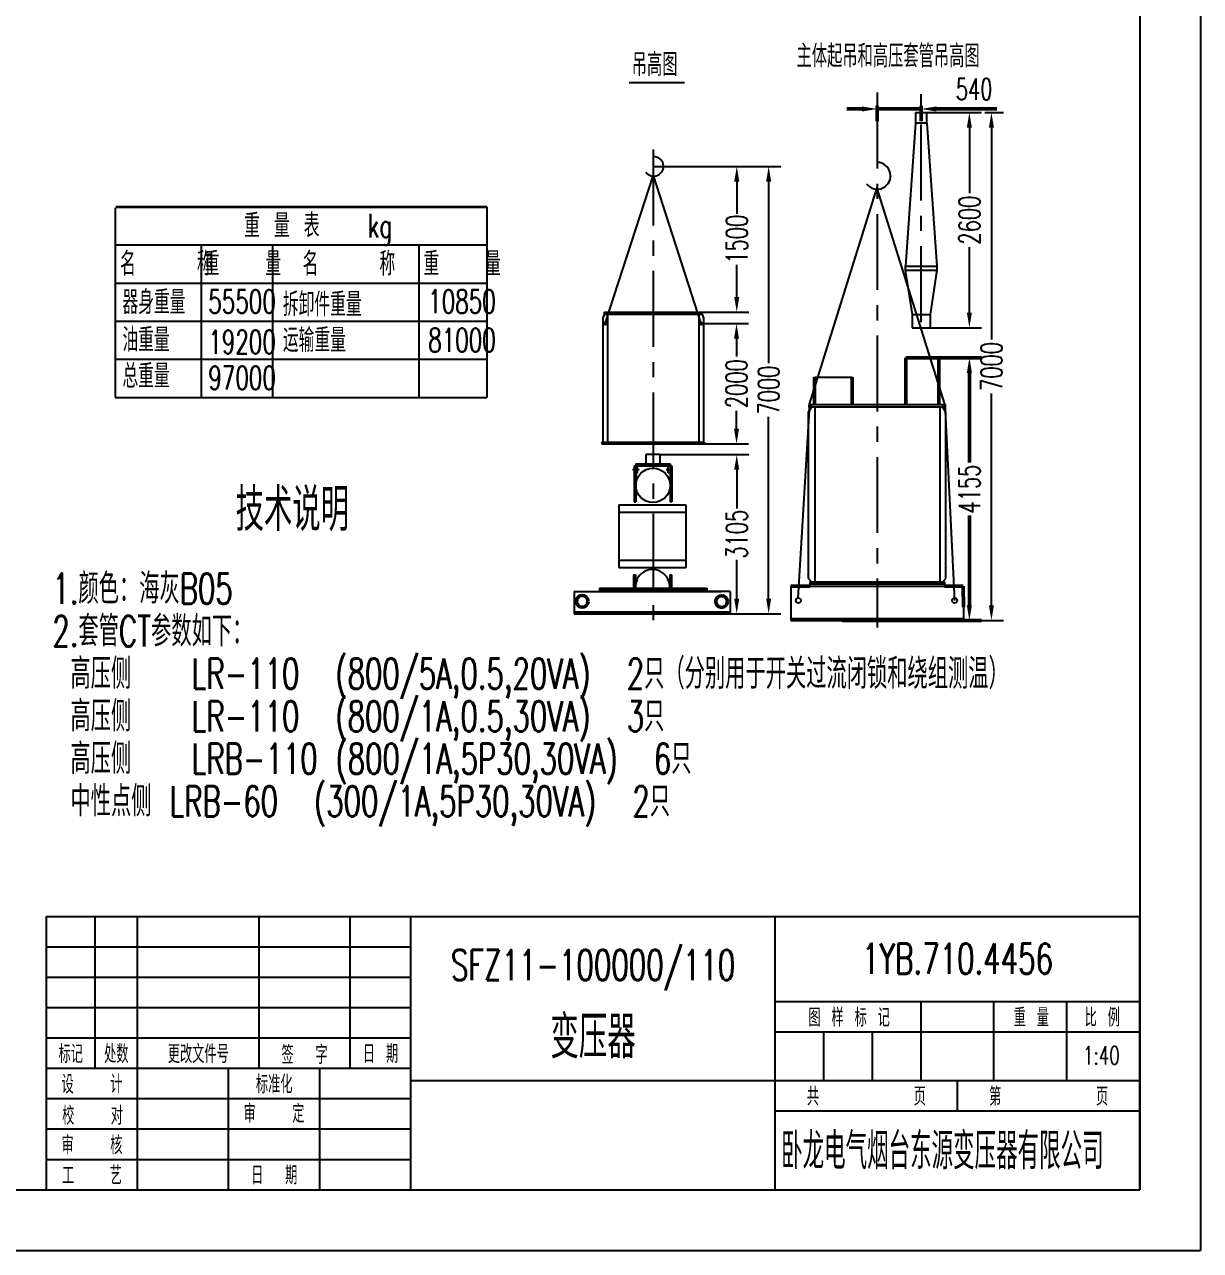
# Model space of a CAD drawing. Header units: millimetres. Extents: x -1000 to 22760, y -400 to 16400.
# Drawn here: x 15016 to 22760, y -400 to 7672 of the extents above; entities that cross this region are included whole.
import ezdxf
from ezdxf.enums import TextEntityAlignment as Align

# ---------------------------------------------------------------- set-up
doc = ezdxf.new("R2010")
doc.units = ezdxf.units.MM
doc.header["$LTSCALE"] = 400
doc.linetypes.add('CENTER', pattern=[2, 1.25, -0.25, 0.25, -0.25])
for name, color, linetype, lineweight in [('0粗实线层', 7, 'Continuous', 50), ('2中心线层', 1, 'CENTER', 25), ('5文字层', 6, 'Continuous', 25), ('6标注层', 3, 'Continuous', 25), ('tablist', 3, 'Continuous', 25), ('轮廓线', 7, 'Continuous', 35)]:
    doc.layers.add(name, color=color, linetype=linetype, lineweight=lineweight)
doc.layers.add('4', color=2, linetype='Continuous')
doc.layers.add('图框层', color=7, linetype='Continuous')
doc.styles.add('PC_TEXTSTYLE', font='txt.shx', dxfattribs={"width": 0.67, "bigfont": 'hztxt.shx'})
doc.styles.get("Standard").update_dxf_attribs({"font": 'txt.shx', "width": 0.67, "bigfont": 'hztxt.shx'})
doc.styles.add('TH_GBDIM', font='txt.shx', dxfattribs={"width": 0.67, "bigfont": 'hztxt.shx'})
doc.dimstyles.new('TH_GBDIM', dxfattribs={"dimscale": 40, "dimtxt": 3.5, "dimasz": 2.5, "dimexe": 2, "dimexo": 0, "dimgap": 1.5, "dimtad": 0, "dimtoh": 1, "dimdec": 1, "dimdsep": 46, "dimtxsty": 'TH_GBDIM', "dimcen": 2.5, "dimclrd": 3, "dimclre": 3, "dimclrt": 6, "dimadec": 0, "dimazin": 2, "dimtfac": 0.714286, "dimtdec": 1, "dimtmove": 0, "dimatfit": 3, "dimfxl": 0, "dimtzin": 0, "dimlwd": -1, "dimlwe": -1, "dimarcsym": 0})

# ---------------------------------------------------------------- blocks, each defined once
blk = doc.blocks.new('*D212')
at = {"layer": '0粗实线层', "color": 3}
for p, q in [((7808, 13841.6), (7808, 7342.3)), ((20557.9, 12055.6), (21920.6, 12055.6)), ((21840.6, 11955.6), (21840.6, 10522.6)), ((21840.6, 8740.7), (21840.6, 10173.6)), ((343, 8644.3), (343, 7342.3)), ((19489.9, 8640.7), (21920.6, 8640.7)), ((443, 7422.3), (3812.1, 7422.3)), ((7708, 7422.3), (4179.9, 7422.3))]:
    blk.add_line(p, q, dxfattribs=at)
for points in [[(21823.9, 11955.6), (21857.2, 11955.6), (21840.6, 12055.6)], [(21823.9, 8740.7), (21857.2, 8740.7), (21840.6, 8640.7)], [(443, 7439), (443, 7405.6), (343, 7422.3)], [(7708, 7439), (7708, 7405.6), (7808, 7422.3)]]:
    blk.add_solid(points, dxfattribs=at)
at = {"layer": 'Defpoints', "color": 0}
for p in [(7808, 13841.6), (20557.9, 12055.6), (343, 8644.3), (19489.9, 8640.7), (21840.6, 8640.7), (7808, 7422.3)]:
    blk.add_point(p, dxfattribs=at)
at = {"layer": '0粗实线层', "color": 6, "insert": (21840.6, 10348.1), "char_height": 140, "attachment_point": 5, "rotation": 90, "style": 'TH_GBDIM'}
blk.add_mtext('3415', dxfattribs=at)
at = {"layer": '0粗实线层', "color": 6, "insert": (3996, 7422.3), "char_height": 140, "attachment_point": 5, "style": 'TH_GBDIM'}
blk.add_mtext('7465', dxfattribs=at)
blk = doc.blocks.new('PC_TITLE_BLOCK')
for p, q in [((-180, 45), (0, 45)), ((-180, 0), (-180, 45)), ((-180, 0), (-180, 45)), ((-120, 0), (-120, 45)), ((-60, 0), (-60, 45)), ((0, 0), (0, 45)), ((-60, 31), (0, 31)), ((-36, 18), (-36, 31)), ((-24, 18), (-24, 31)), ((-12, 18), (-12, 31)), ((-180, 25), (-120, 25)), ((-60, 26), (0, 26)), ((-52, 18), (-52, 26)), ((-44, 18), (-44, 26)), ((-180, 20), (-120, 20)), ((-165, 0), (-165, 20)), ((-150, 0), (-150, 20)), ((-135, 0), (-135, 20)), ((-120, 18), (0, 18)), ((-30, 13), (-30, 18)), ((-60, 13), (0, 13)), ((-180, 0), (0, 0))]:
    blk.add_line(p, q)
at = {"layer": 'tablist'}
for p, q in [((-172, 20), (-172, 45)), ((-165, 20), (-165, 45)), ((-145, 20), (-145, 45)), ((-130, 20), (-130, 45)), ((-180, 40), (-120, 40)), ((-180, 35), (-120, 35)), ((-180, 30), (-120, 30)), ((-180, 15), (-120, 15)), ((-180, 10), (-120, 10)), ((-180, 5), (-120, 5))]:
    blk.add_line(p, q, dxfattribs=at)
at = {"layer": '5文字层', "style": 'PC_TEXTSTYLE', "width": 0.67}
for s, p in [(' 图 样 标 记 ', (-47.85, 28.5)), ('重 量 ', (-16.96, 28.5)), ('比 例 ', (-5.27, 28.5)), ('标记', (-176, 22.5)), ('处数', (-168.5, 22.5)), (' 更改文件号 ', (-155, 22.5)), (' 签  字 ', (-137.51, 22.37)), (' 日 期 ', (-125, 22.5)), (' 设   计 ', (-172.5, 17.5)), ('标准化', (-142.5, 17.5)), ('共        页', (-45, 15.5)), ('第        页', (-15, 15.5)), (' 审   定 ', (-142.53, 12.68)), (' 校   对 ', (-172.4, 12.37)), (' 审   核 ', (-172.5, 7.5)), ('工   艺', (-172.5, 2.5)), (' 日  期 ', (-142.5, 2.5))]:
    blk.add_text(s, height=3, dxfattribs=at).set_placement(p, align=Align.MIDDLE)
at = {"layer": '5文字层', "style": 'PC_TEXTSTYLE', "width": 0.59}
blk.add_text('卧龙电气烟台东源变压器有限公司', height=6, dxfattribs=at).set_placement((-59.05, 3.37))
at = {"layer": '5文字层', "style": 'PC_TEXTSTYLE', "flags": 8}
for tag, height, width, p, p2 in [('图样代号', 5, 2.728421, (-60, 35.53), (0, 35.53)), ('产品型号', 5, 2.435539, (-116.78, 34.48), (-63.22, 34.48)), ('图样名称', 7, 1.728753, (-116.78, 21.63), (-63.22, 21.63)), ('标记', 3, 1.111132, (-59.64, 20.48), (-52.41, 20.48)), ('重量', 3, 1.344696, (-22.5, 20.51), (-13.65, 20.51)), ('比例', 3, 1.315752, (-10.53, 20.62), (-2.09, 20.62)), ('设计', 3, 1.933057, (-163.77, 15.96), (-151.09, 15.96)), ('标准化', 3, 1.279083, (-133.59, 16.11), (-120.98, 16.11)), ('共几页', 3, 0.59737, (-48.16, 13.91), (-42.35, 13.91)), ('第几页', 3, 0.636296, (-18.19, 13.91), (-12.01, 13.91)), ('校对', 3, 1.90084, (-163.77, 10.99), (-151.09, 10.99)), ('审定', 3, 1.919656, (-133.8, 11.12), (-121.11, 11.12)), ('审核', 3, 1.94076, (-163.87, 5.89), (-151.09, 5.89)), ('工艺', 3, 1.999826, (-163.87, 0.92), (-151.09, 0.92)), ('日期', 3, 1.986335, (-134.08, 0.92), (-121.11, 0.92))]:
    blk.add_attdef(tag, text='', height=height, dxfattribs=dict(at, width=width)).set_placement(p, p2, align=Align.FIT)
at = {"layer": '5文字层', "style": 'PC_TEXTSTYLE', "width": 2.514026, "flags": 8}
blk.add_attdef('材料标记', text='', height=5, rotation=0.4655, dxfattribs=at).set_placement((-117.65, 6.59), (-62.48, 7.04), align=Align.FIT)
blk = doc.blocks.new('*D275')
at = {"color": 3}
for p, q in [((20957, 7093.1), (21318, 7093.1)), ((21238, 6993.1), (21238, 6562.9)), ((21238, 5775.8), (21238, 6206)), ((20979.1, 5675.8), (21318, 5675.8))]:
    blk.add_line(p, q, dxfattribs=at)
for points in [[(21221.4, 6993.1), (21254.7, 6993.1), (21238, 7093.1)], [(21221.4, 5775.8), (21254.7, 5775.8), (21238, 5675.8)]]:
    blk.add_solid(points, dxfattribs=at)
at = {"layer": 'Defpoints', "color": 0}
for p in [(20957, 7093.1), (20979.1, 5675.8), (21238, 5675.8)]:
    blk.add_point(p, dxfattribs=at)
at = {"color": 6, "insert": (21238, 6384.5), "char_height": 140, "attachment_point": 5, "rotation": 90, "style": 'TH_GBDIM'}
blk.add_mtext('2600{}{}', dxfattribs=at)
blk = doc.blocks.new('*D276')
at = {"color": 3}
for p, q in [((21340.9, 7093.1), (21463.1, 7093.1)), ((21383.1, 6993.1), (21383.1, 5597.9)), ((21383.1, 3848.2), (21383.1, 5243.4)), ((21002.6, 3748.2), (21463.1, 3748.2))]:
    blk.add_line(p, q, dxfattribs=at)
for points in [[(21366.4, 6993.1), (21399.7, 6993.1), (21383.1, 7093.1)], [(21366.4, 3848.2), (21399.7, 3848.2), (21383.1, 3748.2)]]:
    blk.add_solid(points, dxfattribs=at)
at = {"layer": 'Defpoints', "color": 0}
for p in [(21340.9, 7093.1), (21002.6, 3748.2), (21383.1, 3748.2)]:
    blk.add_point(p, dxfattribs=at)
at = {"color": 6, "insert": (21383.1, 5420.7), "char_height": 140, "attachment_point": 5, "rotation": 90, "style": 'TH_GBDIM'}
blk.add_mtext('7000{}{}', dxfattribs=at)
blk = doc.blocks.new('*D278')
at = {"layer": '0粗实线层', "color": 3}
for p, q in [((21037, 5478.8), (21318, 5478.8)), ((21238, 5378.8), (21238, 4788)), ((21238, 3848.2), (21238, 4439)), ((20400.9, 3748.2), (21318, 3748.2))]:
    blk.add_line(p, q, dxfattribs=at)
for points in [[(21221.4, 5378.8), (21254.7, 5378.8), (21238, 5478.8)], [(21221.4, 3848.2), (21254.7, 3848.2), (21238, 3748.2)]]:
    blk.add_solid(points, dxfattribs=at)
at = {"layer": 'Defpoints', "color": 0}
for p in [(21037, 5478.8), (20400.9, 3748.2), (21238, 3748.2)]:
    blk.add_point(p, dxfattribs=at)
at = {"layer": '0粗实线层', "color": 6, "insert": (21238, 4613.5), "char_height": 140, "attachment_point": 5, "rotation": 90, "style": 'TH_GBDIM'}
blk.add_mtext('4155{}{}', dxfattribs=at)
blk = doc.blocks.new('*D279')
at = {"layer": '0粗实线层', "color": 3}
for p, q in [((20531, 7116.4), (20431, 7116.4)), ((20631, 7138), (20631, 7036.4)), ((20631, 7116.4), (20920.1, 7116.4)), ((20920.1, 7138), (20920.1, 7036.4)), ((21020.1, 7116.4), (21418.4, 7116.4))]:
    blk.add_line(p, q, dxfattribs=at)
for points in [[(20531, 7133.1), (20531, 7099.7), (20631, 7116.4)], [(21020.1, 7133.1), (21020.1, 7099.7), (20920.1, 7116.4)]]:
    blk.add_solid(points, dxfattribs=at)
at = {"layer": 'Defpoints', "color": 0}
for p in [(20631, 7138), (20920.1, 7138), (20920.1, 7116.4)]:
    blk.add_point(p, dxfattribs=at)
at = {"layer": '0粗实线层', "color": 6, "insert": (21269.3, 7246.4), "char_height": 140, "attachment_point": 5, "style": 'TH_GBDIM'}
blk.add_mtext('540{}{}', dxfattribs=at)
blk = doc.blocks.new('*D277')
at = {"color": 3}
for p, q in [((19158.8, 6738.6), (19786.2, 6738.6)), ((19706.2, 6638.6), (19706.2, 6426.6)), ((19706.2, 5878.8), (19706.2, 6090.8)), ((19475.6, 5778.8), (19786.2, 5778.8))]:
    blk.add_line(p, q, dxfattribs=at)
for points in [[(19689.5, 6638.6), (19722.8, 6638.6), (19706.2, 6738.6)], [(19689.5, 5878.8), (19722.8, 5878.8), (19706.2, 5778.8)]]:
    blk.add_solid(points, dxfattribs=at)
at = {"layer": 'Defpoints', "color": 0}
for p in [(19158.8, 6738.6), (19706.2, 6738.6), (19475.6, 5778.8)]:
    blk.add_point(p, dxfattribs=at)
at = {"color": 6, "insert": (19706.2, 6258.7), "char_height": 140, "attachment_point": 5, "rotation": 90, "style": 'TH_GBDIM'}
blk.add_mtext('1500{}{}', dxfattribs=at)
blk = doc.blocks.new('*D280')
at = {"color": 3}
for p, q in [((19158.8, 6738.6), (19996.2, 6738.6)), ((19916.2, 6638.6), (19916.2, 5442.9)), ((19916.2, 3892.6), (19916.2, 5088.3)), ((19705.8, 3792.6), (19996.2, 3792.6))]:
    blk.add_line(p, q, dxfattribs=at)
for points in [[(19899.5, 6638.6), (19932.9, 6638.6), (19916.2, 6738.6)], [(19899.5, 3892.6), (19932.9, 3892.6), (19916.2, 3792.6)]]:
    blk.add_solid(points, dxfattribs=at)
at = {"layer": 'Defpoints', "color": 0}
for p in [(19158.8, 6738.6), (19705.8, 3792.6), (19916.2, 3792.6)]:
    blk.add_point(p, dxfattribs=at)
at = {"color": 6, "insert": (19916.2, 5265.6), "char_height": 140, "attachment_point": 5, "rotation": 90, "style": 'TH_GBDIM'}
blk.add_mtext('7000{}{}', dxfattribs=at)
blk = doc.blocks.new('*D281')
at = {"color": 3}
for p, q in [((19198.8, 4840.6), (19785.8, 4840.6)), ((19705.8, 4740.6), (19705.8, 4486.4)), ((19705.8, 3892.6), (19705.8, 4146.8)), ((19612.2, 3792.6), (19785.8, 3792.6))]:
    blk.add_line(p, q, dxfattribs=at)
for points in [[(19689.2, 4740.6), (19722.5, 4740.6), (19705.8, 4840.6)], [(19689.2, 3892.6), (19722.5, 3892.6), (19705.8, 3792.6)]]:
    blk.add_solid(points, dxfattribs=at)
at = {"layer": 'Defpoints', "color": 0}
for p in [(19198.8, 4840.6), (19612.2, 3792.6), (19705.8, 3792.6)]:
    blk.add_point(p, dxfattribs=at)
at = {"color": 6, "insert": (19705.8, 4316.6), "char_height": 140, "attachment_point": 5, "rotation": 90, "style": 'TH_GBDIM'}
blk.add_mtext('3105{}{}', dxfattribs=at)
blk = doc.blocks.new('*D282')
at = {"color": 3}
for p, q in [((19471.8, 5703.4), (19784.5, 5703.4)), ((19704.5, 5603.4), (19704.5, 5485.9)), ((19704.5, 5011.4), (19704.5, 5128.9)), ((19493.9, 4911.4), (19784.5, 4911.4))]:
    blk.add_line(p, q, dxfattribs=at)
for points in [[(19687.8, 5603.4), (19721.1, 5603.4), (19704.5, 5703.4)], [(19687.8, 5011.4), (19721.1, 5011.4), (19704.5, 4911.4)]]:
    blk.add_solid(points, dxfattribs=at)
at = {"layer": 'Defpoints', "color": 0}
for p in [(19471.8, 5703.4), (19493.9, 4911.4), (19704.5, 4911.4)]:
    blk.add_point(p, dxfattribs=at)
at = {"color": 6, "insert": (19704.5, 5307.4), "char_height": 140, "attachment_point": 5, "rotation": 90, "style": 'TH_GBDIM'}
blk.add_mtext('2000{}{}', dxfattribs=at)

msp = doc.modelspace()

# ---------------------------------------------------------------- linework, layer by layer
for p, q in [((20883.399, 7023.341), (20816.42, 6080.225)), ((20883.351, 7093.837), (20883.351, 7024.083)), ((20883.351, 7093.837), (20956.598, 7093.837)), ((20883.351, 7024.083), (20956.946, 7024.083)), ((20956.598, 7093.837), (20956.598, 7024.083)), ((20957.339, 7023.341), (21024.318, 6080.225)), ((20631.007, 6829.493), (20631.007, 6765.018)), ((18839.206, 5703.44), (19158.485, 6682.503)), ((19471.773, 5703.44), (19158.485, 6677.694)), ((20184.364, 5172.493), (20631.016, 6599.977)), ((21076.01, 5172.532), (20631.016, 6593.422)), ((15613.426, 6465.354), (15613.426, 5217.053)), ((18059.421, 6472.553), (18059.421, 5217.053)), ((20816.087, 6080.311), (21024.651, 6080.311)), ((20816.087, 6080.311), (20816.087, 6053.918)), ((21024.651, 6080.311), (21024.651, 6053.918)), ((20816.087, 6053.918), (21024.651, 6053.918)), ((20816.17, 6054.074), (20860.461, 5762.051)), ((21024.568, 6054.074), (20980.277, 5762.051)), ((18832.731, 5763.712), (18823.255, 5740.774)), ((18823.255, 5740.774), (18823.255, 4921.997)), ((18832.731, 5777.821), (18832.731, 5763.712)), ((18832.731, 5777.821), (19475.604, 5777.821)), ((19475.604, 5763.712), (18832.731, 5763.712)), ((18854.66, 5763.712), (18854.66, 4921.997)), ((19457.436, 5763.712), (19457.436, 4921.997)), ((19475.604, 5777.821), (19475.604, 5763.712)), ((19478.249, 5763.712), (19487.725, 5740.774)), ((19487.725, 5740.774), (19487.725, 4921.997)), ((20861.625, 5762.568), (20861.625, 5675.847)), ((20861.625, 5762.568), (20980.501, 5762.568)), ((20979.113, 5762.568), (20979.113, 5675.847)), ((20861.625, 5675.847), (20979.113, 5675.847)), ((20218.231, 5349.494), (20465.373, 5349.494)), ((15613.426, 5217.053), (18059.421, 5217.053)), ((20185.507, 5169.685), (20108.97, 3896.082)), ((20187.415, 5170.338), (21073.265, 5170.338)), ((21075.88, 5172.751), (21140.384, 3879.668)), ((20178.737, 5119.392), (20198.946, 5153.662)), ((20178.737, 4025.575), (20178.737, 5119.392)), ((21073.265, 5153.662), (20187.415, 5153.662)), ((20220.896, 5153.662), (20220.896, 4006.155)), ((21042.658, 5153.662), (21042.658, 4006.155)), ((21083.295, 5119.392), (21063.086, 5153.662)), ((21083.295, 4025.575), (21083.295, 5119.392)), ((18817.286, 4921.997), (18817.286, 4911.413)), ((18817.286, 4921.997), (19493.852, 4921.997)), ((18817.286, 4911.413), (19493.852, 4911.413)), ((19493.852, 4921.997), (19493.852, 4911.413)), ((19029.893, 4767.005), (19278.312, 4767.005)), ((19029.893, 4767.005), (19029.893, 4529.693)), ((19041.321, 4779.379), (19266.882, 4779.379)), ((19041.321, 4779.379), (19041.321, 4529.693)), ((19052.467, 4719.553), (19052.467, 4766.985)), ((19198.841, 4840.56), (19107.498, 4840.56)), ((19107.498, 4840.56), (19107.498, 4779.379)), ((19198.841, 4840.56), (19198.841, 4779.379)), ((19255.047, 4719.553), (19255.047, 4766.985)), ((19266.882, 4779.379), (19266.882, 4529.693)), ((19278.312, 4767.005), (19278.312, 4529.693)), ((19041.742, 4719.553), (19052.467, 4719.553)), ((19266.891, 4719.553), (19255.047, 4719.553)), ((19029.893, 4529.693), (19041.321, 4529.693)), ((19278.312, 4529.693), (19266.882, 4529.693)), ((18930.547, 4509.612), (18930.547, 4096.399)), ((18930.547, 4509.612), (19370.339, 4509.612)), ((18930.547, 4461.233), (19370.339, 4461.233)), ((19370.339, 4509.612), (19370.339, 4096.399)), ((18930.547, 4144.778), (19370.339, 4144.778)), ((18930.547, 4096.399), (19370.339, 4096.399)), ((19026.022, 4048.02), (19026.022, 3960.655)), ((19026.022, 4048.02), (19038.906, 4048.02)), ((19038.906, 4048.02), (19038.906, 3960.655)), ((19264.467, 4048.02), (19276.288, 4048.02)), ((19264.467, 4048.02), (19264.467, 3960.655)), ((19276.288, 4048.02), (19276.288, 3960.655)), ((18801.167, 3961.035), (19509.813, 3961.035)), ((18801.167, 3961.035), (18801.167, 3938.53)), ((19509.813, 3961.035), (19509.813, 3938.53)), ((20062.771, 3975.153), (20062.771, 3748.242)), ((20199.165, 4003.344), (20178.737, 4025.575)), ((20187.164, 4003.344), (20187.164, 3975.153)), ((20187.164, 4003.344), (21074.868, 4003.344)), ((20187.164, 3990.085), (21074.868, 3990.085)), ((20187.164, 3975.153), (21074.868, 3975.153)), ((21062.866, 4003.344), (21083.295, 4025.575)), ((21074.868, 4003.344), (21074.868, 3975.153)), ((18635.597, 3938.53), (18635.597, 3792.619)), ((18689.91, 3938.53), (19603.079, 3938.53)), ((18801.167, 3950.451), (19509.813, 3950.451)), ((18801.167, 3938.53), (19509.813, 3938.53)), ((19662.78, 3938.53), (19662.78, 3792.619)), ((18635.597, 3805.377), (19662.78, 3805.377)), ((21198.334, 3836.47), (21198.334, 3748.242)), ((18635.597, 3792.619), (19662.78, 3792.619)), ((20062.771, 3760.645), (21198.334, 3760.645)), ((20062.771, 3748.242), (21198.334, 3748.242))]:
    msp.add_line(p, q)
for centre, radius in [((18839.206, 5703.44), 7.989), ((19471.773, 5703.44), 7.989), ((19154.412, 4637.496), 112.78), ((20111.919, 3879.668), 16.676), ((21140.384, 3879.668), 16.676)]:
    msp.add_circle(centre, radius)
for centre, radius, start, end in [((19158.767, 6738.612), 64.397, 217.1843409, 90), ((20631.401, 6676.471), 87.793, 217.1843409, 90), ((19151.997, 3971.513), 112.78, 354.4751836, 185.5248164)]:
    msp.add_arc(centre, radius, start, end)
at = {"layer": '0粗实线层'}
for p, q in [((20820.434, 5186.86), (20820.434, 5478.813)), ((20820.434, 5478.813), (21036.963, 5478.813)), ((21036.963, 5478.813), (21036.963, 5186.86)), ((20218.231, 5349.494), (20218.231, 5170.338)), ((20465.373, 5349.494), (20465.373, 5170.338)), ((20187.415, 5170.338), (20187.415, 5153.662)), ((20820.434, 5186.86), (20820.434, 5170.338)), ((21036.963, 5186.86), (21036.963, 5170.338)), ((21073.265, 5170.338), (21073.265, 5153.662)), ((20187.164, 3975.153), (20062.771, 3975.153)), ((21074.868, 3975.153), (21198.16, 3975.153)), ((21198.334, 3836.47), (21198.16, 3975.153))]:
    msp.add_line(p, q, dxfattribs=at)
for centre in [(18688.369, 3874.253), (19606.215, 3872.682)]:
    msp.add_circle(centre, 38.4, dxfattribs=at)
at = {"layer": '2中心线层'}
for p, q in [((20631.016, 7224.5), (20631.016, 3702.143)), ((20920.149, 5713.079), (20920.149, 7246.475)), ((19155.49, 6849.566), (19155.49, 3748.242)), ((19020.389, 4742.659), (19063.769, 4742.659)), ((19241.144, 4742.659), (19285.116, 4742.659))]:
    msp.add_line(p, q, dxfattribs=at)
at = {"layer": '4'}
for p, q in [((15616.362, 6221.453), (18059.421, 6221.453)), ((16179.93, 6221.453), (16179.93, 5217.053)), ((16647.707, 6221.453), (16647.707, 5217.053)), ((17612.527, 6221.453), (17612.527, 5217.053)), ((15616.362, 5970.353), (18059.421, 5970.353)), ((15616.362, 5719.253), (18059.421, 5719.253)), ((15616.362, 5468.153), (18059.421, 5468.153))]:
    msp.add_line(p, q, dxfattribs=at)
at = {"layer": '4', "color": 0}
for p, q in [((18635.597, 3938.53), (18794.527, 3938.53)), ((19662.78, 3938.53), (19503.531, 3938.53))]:
    msp.add_line(p, q, dxfattribs=at)
at = {"layer": '6标注层'}
msp.add_line((18997.807, 7290.432), (19360.918, 7290.465), dxfattribs=at)
at = {"layer": 'tablist'}
for p in [(22760, 16400), (-1000, -400)]:
    msp.add_line(p, (22760, -400), dxfattribs=at)
at = {"layer": '图框层'}
for p in [(22360, 16000), (0, 0)]:
    msp.add_line(p, (22360, 0), dxfattribs=at)
at = {"layer": '轮廓线'}
msp.add_line((15616.362, 6472.553), (18059.421, 6472.553), dxfattribs=at)

# ---------------------------------------------------------------- block references
at = {"layer": '图框层'}
ref = msp.add_blockref('PC_TITLE_BLOCK', (22360, 0), dxfattribs=dict(at, xscale=40, yscale=40, zscale=40))
ref.add_attrib('比例', '1:40', dxfattribs={"layer": '5文字层', "height": 120, "style": 'PC_TEXTSTYLE', "width": 0.67}).set_placement((22107.603, 824.644), align=Align.CENTER)
ref.add_attrib('产品型号', 'SFZ11-100000/110', dxfattribs={"layer": '5文字层', "height": 200, "style": 'PC_TEXTSTYLE', "width": 0.67}).set_placement((18759.844, 1379.339), align=Align.CENTER)
ref.add_attrib('图样名称', '变压器', dxfattribs={"layer": '5文字层', "height": 280, "style": 'PC_TEXTSTYLE', "width": 0.67}).set_placement((18759.844, 865.237), align=Align.CENTER)
ref.add_attrib('图样代号', '1YB.710.4456', dxfattribs={"layer": '5文字层', "height": 200, "style": 'PC_TEXTSTYLE', "width": 0.67}).set_placement((21160, 1421.31), align=Align.CENTER)

# ---------------------------------------------------------------- texts
at = {"layer": '5文字层', "width": 0.67}
for s, p in [('主体起吊和高压套管吊高图', (20099.927, 7389.457)), ('吊高图', (19014.486, 7333.045))]:
    msp.add_text(s, height=150, dxfattribs=at).set_placement(p)
at = {"layer": '5文字层', "style": 'PC_TEXTSTYLE', "width": 0.67}
for s, p in [('重 量 表   kg', (16461.97, 6270.323)), ('名    称', (15645.006, 6019.37)), ('重   量', (16196.133, 6019.37)), ('名    称', (16846.82, 6019.37)), ('重   量', (17643.132, 6019.37)), ('器身重量', (15660.343, 5766.341)), ('55500', (16225.865, 5771.244)), ('拆卸件重量', (16716.813, 5751.635)), ('10850', (17674.158, 5771.244)), ('油重量', (15660.343, 5518.214)), ('19200', (16225.865, 5504.713)), ('运输重量', (16716.813, 5516.394)), ('81000', (17674.158, 5516.99)), ('总重量', (15660.343, 5280.001)), ('97000', (16225.865, 5268.33))]:
    msp.add_text(s, height=155, dxfattribs=at).set_placement(p)
at = {"layer": '5文字层', "style": 'PC_TEXTSTYLE', "width": 0.667}
msp.add_text('技术说明', height=280, dxfattribs=at).set_placement((16779.154, 4618.043), align=Align.TOP_CENTER)
for s, p in [('1.颜色：海灰B05', (15199.245, 4058.043)), ('2.套管CT参数如下：', (15199.245, 3778.043)), (' 高压侧   LR-110  (800/5A,0.5,20VA)  2只（分别用于开关过流闭锁和绕组测温）   ', (15199.245, 3498.043)), (' 高压侧   LR-110  (800/1A,0.5,30VA)  3只 ', (15199.245, 3218.043)), (' 高压侧   LRB-110 (800/1A,5P30,30VA)  6只', (15199.245, 2938.043)), (' 中性点侧 LRB-60  (300/1A,5P30,30VA)  2只', (15199.245, 2658.043))]:
    msp.add_text(s, height=200, dxfattribs=at).set_placement(p, align=Align.TOP_LEFT)

# ---------------------------------------------------------------- dimensions: what is measured, and where the dimension line sits
for base, p1, p2, text, override, picture, middle in [((21238.019, 5675.847), (20956.993, 7093.083), (20979.113, 5675.847), '2600{}{}', {"dimgap": 1.5, "dimtad": 0, "dimjust": 0, "dimdec": 0, "dimlfac": 1, "dimse1": 0, "dimse2": 0, "dimsd1": 0, "dimsd2": 0}, '*D275', (21238.019, 6384.465)), ((21383.075, 3748.242), (21340.924, 7093.083), (21002.634, 3748.242), '7000{}{}', {"dimgap": 1.5, "dimtad": 0, "dimjust": 0, "dimdec": 0, "dimlfac": 1, "dimse1": 0, "dimse2": 0, "dimsd1": 0, "dimsd2": 0}, '*D276', (21383.075, 5420.663)), ((19706.175, 6738.612), (19475.604, 5778.819), (19158.767, 6738.612), '1500{}{}', {"dimgap": 1.5, "dimtad": 0, "dimjust": 0, "dimdec": 0, "dimlfac": 1, "dimse1": 0, "dimse2": 0, "dimsd1": 0, "dimsd2": 0}, '*D277', (19706.175, 6258.715)), ((19916.207, 3792.619), (19158.767, 6738.612), (19705.819, 3792.619), '7000{}{}', {"dimgap": 1.5, "dimtad": 0, "dimjust": 0, "dimdec": 0, "dimlfac": 1, "dimse1": 0, "dimse2": 0, "dimsd1": 0, "dimsd2": 0}, '*D280', (19916.207, 5265.615)), ((19704.48, 4911.413), (19471.773, 5703.44), (19493.852, 4911.413), '2000{}{}', {"dimgap": 1.5, "dimtad": 0, "dimjust": 0, "dimdec": 1, "dimlfac": 1, "dimse1": 0, "dimse2": 0, "dimsd1": 0, "dimsd2": 0}, '*D282', (19704.48, 5307.426)), ((19705.819, 3792.619), (19198.841, 4840.56), (19612.239, 3792.619), '3105{}{}', {"dimgap": 1.5, "dimtad": 0, "dimjust": 0, "dimdec": 0, "dimlfac": 1, "dimse1": 0, "dimse2": 0, "dimsd1": 0, "dimsd2": 0}, '*D281', (19705.819, 4316.589))]:
    dim = msp.add_linear_dim(base=base, p1=p1, p2=p2, angle=90, text=text, dimstyle='TH_GBDIM', override=override)
    dim.commit()
    dim.dimension.update_dxf_attribs({"geometry": picture, "text_midpoint": middle})
at = {"layer": '0粗实线层'}
dim = msp.add_linear_dim(base=(7808.013, 7422.288), p1=(343.044, 8644.308), p2=(7808.013, 13841.626), dimstyle='TH_GBDIM', dxfattribs=at)
dim.commit()
dim.dimension.update_dxf_attribs({"geometry": '*D212', "text_midpoint": (3996.021, 7422.288), "dimtype": 160})
dim = msp.add_linear_dim(base=(21840.562, 8640.662), p1=(20557.94, 12055.587), p2=(19489.938, 8640.662), angle=90, dimstyle='TH_GBDIM', override={"dimdec": 0}, dxfattribs=at)
dim.commit()
dim.dimension.update_dxf_attribs({"geometry": '*D212', "text_midpoint": (21840.562, 10348.125), "dimtype": 160})
dim = msp.add_linear_dim(base=(20920.149, 7116.414), p1=(20631.016, 7138.024), p2=(20920.149, 7138.024), text='540{}{}', dimstyle='TH_GBDIM', override={"dimgap": 1.5, "dimtad": 1, "dimjust": 0, "dimdec": 1, "dimlfac": 1, "dimse1": 0, "dimse2": 0, "dimsd1": 0, "dimsd2": 0}, dxfattribs=at)
dim.commit()
dim.dimension.update_dxf_attribs({"geometry": '*D279', "text_midpoint": (21269.296, 7246.414)})
dim = msp.add_linear_dim(base=(21238.019, 3748.242), p1=(21036.963, 5478.813), p2=(20400.901, 3748.242), angle=90, text='4155{}{}', dimstyle='TH_GBDIM', override={"dimgap": 1.5, "dimtad": 0, "dimjust": 0, "dimdec": 1, "dimlfac": 1, "dimse1": 0, "dimse2": 0, "dimsd1": 0, "dimsd2": 0}, dxfattribs=at)
dim.commit()
dim.dimension.update_dxf_attribs({"geometry": '*D278', "text_midpoint": (21238.019, 4613.527)})

doc.saveas('drawing.dxf')
